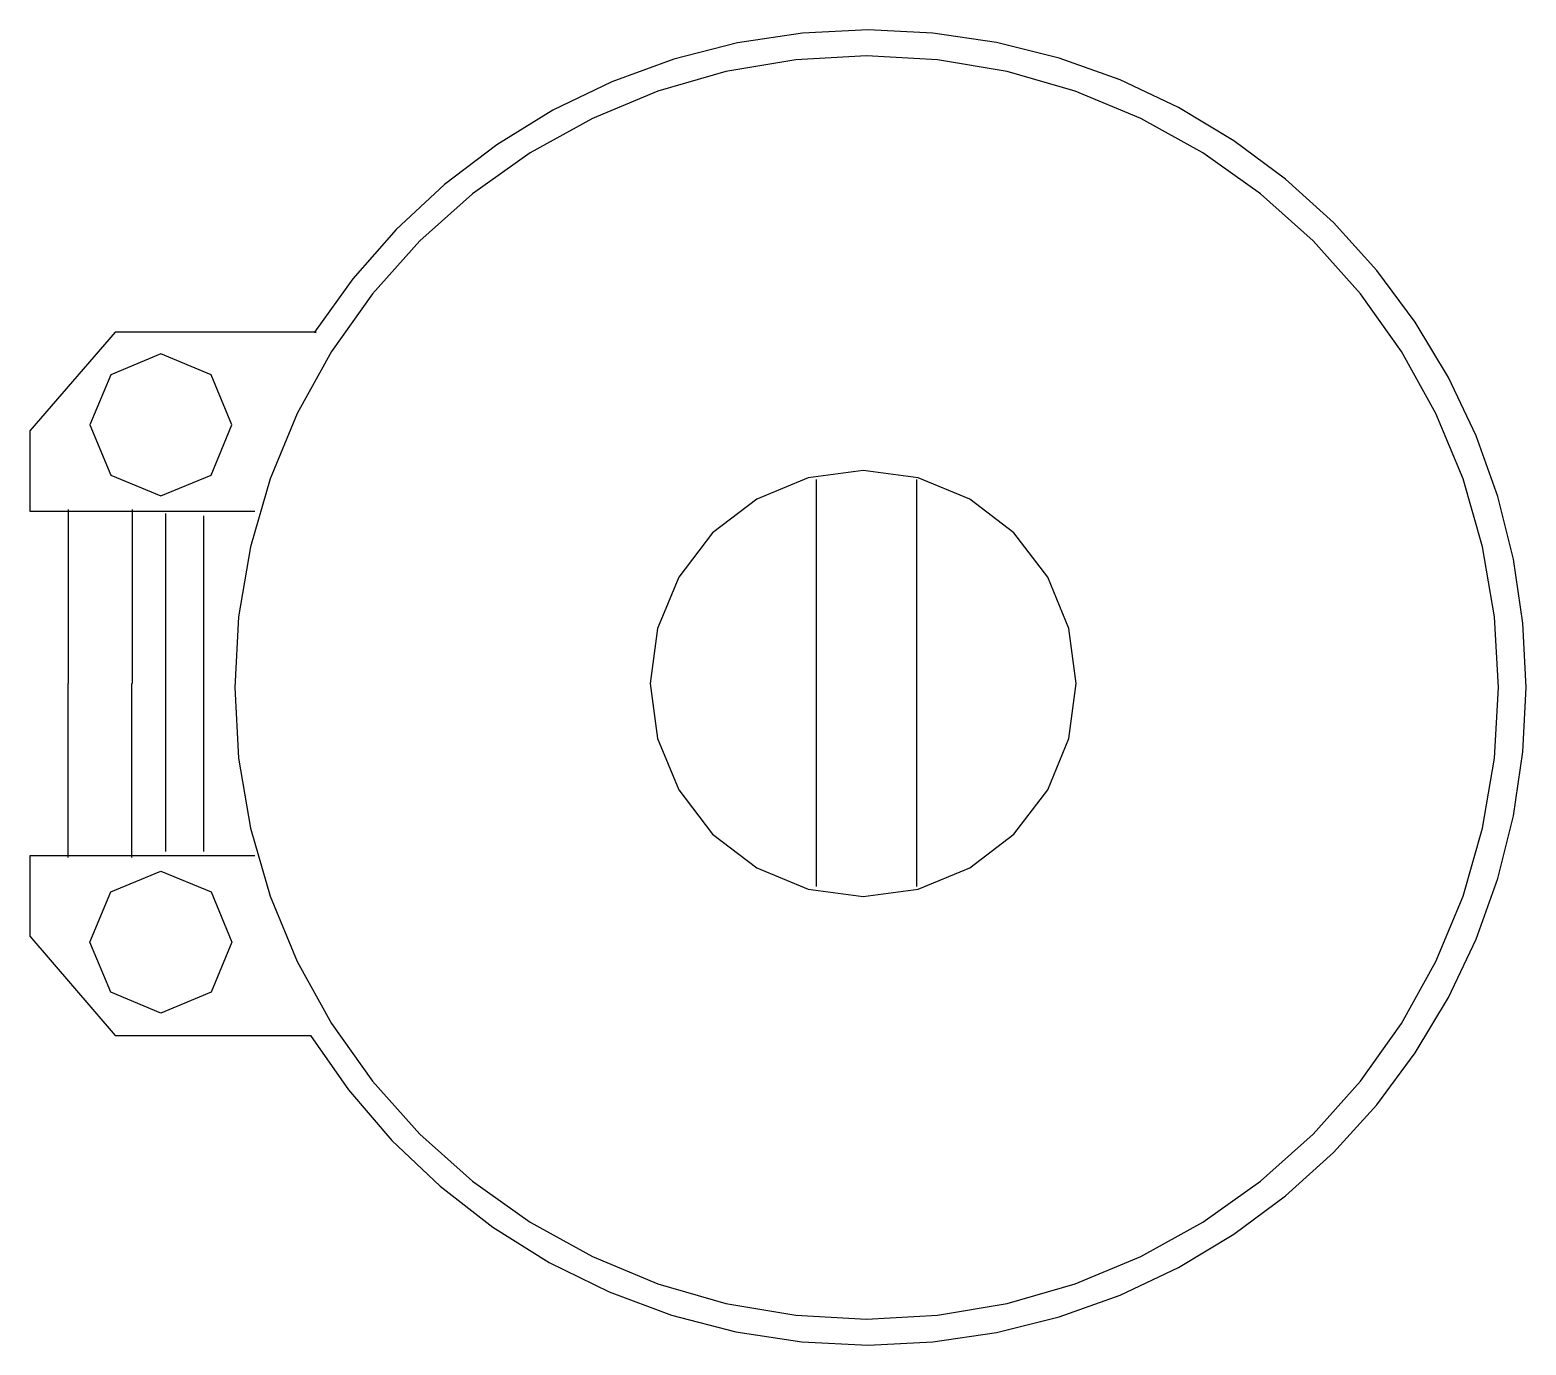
# Model space of a CAD drawing. Extents: x 17.8 to 42.1, y 31.4 to 52.8.
import ezdxf

# ---------------------------------------------------------------- set-up
doc = ezdxf.new("R2010")
doc.units = 0
doc.layers.add('Layer_1', color=7, linetype='CONTINUOUS')

msp = doc.modelspace()

# ---------------------------------------------------------------- linework, layer by layer
at = {"layer": 'Layer_1', "color": 7}
for points in [[(21.420899, 39.354403), (20.504489, 39.354403), (19.588699, 39.354403), (18.67291, 39.354403), (17.756499, 39.354403), (17.756499, 38.046483), (18.451299, 37.236883), (19.146099, 36.427363), (20.734499, 36.427363), (22.322899, 36.427363), (22.943987, 35.538883), (23.65096, 34.717123), (24.437286, 33.969683), (25.294183, 33.305043), (26.213251, 32.730243), (27.185494, 32.251363), (28.202127, 31.873603), (29.251659, 31.601603), (30.323779, 31.438003), (31.406339, 31.383603), (32.45595, 31.434803), (33.496559, 31.587843), (34.516457, 31.842483), (35.506388, 32.196723), (36.45631, 32.646723), (37.357329, 33.187843), (38.201336, 33.814723), (38.980276, 34.520963), (39.68671, 35.299923), (40.313682, 36.143843), (40.855072, 37.045203), (41.30529, 37.995603), (41.659381, 38.985123), (41.913989, 40.004643), (42.067138, 41.045523), (42.117938, 42.095379), (42.067162, 43.144987), (41.914096, 44.185595), (41.659425, 45.205499), (41.305196, 46.195427), (40.855168, 47.145347), (40.314043, 48.046371), (39.687159, 48.890379), (38.980818, 49.669315), (38.201884, 50.375747), (37.35787, 51.002723), (36.456494, 51.544115), (35.506166, 51.994331), (34.516612, 52.348419), (33.497118, 52.603027), (32.456233, 52.756179), (31.406335, 52.806979), (30.336846, 52.754259), (29.277215, 52.595379), (28.239575, 52.331147), (27.233639, 51.963803), (26.269374, 51.497099), (25.356659, 50.936227), (24.504815, 50.287523), (23.721336, 49.557147), (23.014046, 48.752379), (22.390175, 47.881067), (22.415775, 47.882667), (21.599191, 47.882667), (20.781055, 47.882667), (19.962919, 47.882667), (19.146335, 47.882667), (18.451535, 47.078963), (17.756735, 46.275259), (17.756735, 44.967571), (18.673146, 44.967571), (19.588935, 44.967571), (20.504725, 44.967571), (21.421135, 44.967571)], [(21.091299, 42.095011), (21.155187, 40.942083), (21.347174, 39.804803), (21.666075, 38.696163), (22.108009, 37.630483), (22.667428, 36.620483), (23.335663, 35.680483), (24.104596, 34.820643), (24.96443, 34.051763), (25.904534, 33.383523), (26.914611, 32.824083), (27.98057, 32.382083), (29.089538, 32.063123), (30.22654, 31.871283), (31.37914, 31.807283), (32.532062, 31.871283), (33.669362, 32.063203), (34.778038, 32.382083), (35.843722, 32.824003), (36.853694, 33.383443), (37.793703, 34.051603), (38.653516, 34.820563), (39.422428, 35.680323), (40.090692, 36.620403), (40.650126, 37.630483), (41.092117, 38.696403), (41.411022, 39.805363), (41.602892, 40.942323), (41.66674, 42.094931), (41.602852, 43.247891), (41.410874, 44.385227), (41.091988, 45.493931), (40.650074, 46.559635), (40.090677, 47.569627), (39.422466, 48.509651), (38.65356, 49.369475), (37.793753, 50.138403), (36.853673, 50.806675), (35.843618, 51.366107), (34.777678, 51.808107), (33.668726, 52.127011), (32.531733, 52.318883), (31.379136, 52.382723), (30.226211, 52.318803), (29.088901, 52.126827), (27.98021, 51.807939), (26.914508, 51.366027), (25.904513, 50.806619), (24.964478, 50.138403), (24.10464, 49.369491), (23.335702, 48.509667), (22.667413, 47.569571), (22.107957, 46.559499), (21.665946, 45.493531), (21.347026, 44.384547), (21.155147, 43.247523), (21.091299, 42.094891), (21.091299, 42.094891)], [(18.734015, 46.373179), (19.072625, 45.555891), (19.890095, 45.217395), (20.707426, 45.555891), (21.046015, 46.373179), (20.707426, 47.190563), (19.890095, 47.529163), (19.072625, 47.190563), (18.734015, 46.373179), (18.734015, 46.373179)], [(31.324739, 38.692403), (32.221985, 38.809603), (33.058745, 39.156403), (33.776764, 39.708083), (34.328432, 40.426083), (34.675282, 41.262883), (34.792499, 42.160163), (34.675291, 43.057419), (34.328468, 43.894179), (33.776814, 44.612187), (33.058806, 45.163851), (32.222019, 45.510683), (31.324739, 45.627899), (30.427461, 45.510699), (29.590678, 45.163883), (28.872644, 44.612243), (28.320969, 43.894243), (27.974117, 43.057451), (27.856899, 42.160163), (27.974107, 41.262883), (28.320933, 40.426083), (28.872594, 39.708083), (29.590616, 39.156483), (30.427426, 38.809603), (31.324739, 38.692403), (31.324739, 38.692403)], [(30.562095, 38.853603), (30.562095, 39.959523), (30.562095, 41.064003), (30.562095, 42.168891), (30.562095, 43.273787), (30.562095, 44.378691), (30.562095, 45.484971)], [(32.196655, 38.853603), (32.196655, 39.959523), (32.196655, 41.064003), (32.196655, 42.168891), (32.196655, 43.273787), (32.196655, 44.378691), (32.196655, 45.484971)], [(18.377855, 44.994779), (18.377855, 43.578051), (18.377855, 42.161315)], [(19.418655, 44.994779), (19.418655, 43.578051), (19.418655, 42.161315)], [(19.966255, 44.931915), (19.966255, 44.013195), (19.966255, 43.095563), (19.966255, 42.177699), (19.966255, 41.259763), (19.966255, 40.341923), (19.966255, 39.422883)], [(20.582575, 44.890899), (20.582575, 43.979019), (20.582575, 43.068219), (20.582575, 42.157187), (20.582575, 41.246163), (20.582575, 40.335043), (20.582575, 39.422883)], [(18.377619, 39.327603), (18.377619, 40.744323), (18.377619, 42.161019)], [(19.418419, 39.327603), (19.418419, 40.744323), (19.418419, 42.161019)], [(18.734015, 37.948883), (19.072625, 38.766243), (19.890095, 39.104803), (20.707426, 38.766243), (21.046015, 37.948883), (20.707426, 37.131603), (19.890095, 36.793043), (19.072625, 37.131603), (18.734015, 37.948883), (18.734015, 37.948883)]]:
    msp.add_lwpolyline(points, dxfattribs=at)

doc.saveas('drawing.dxf')
